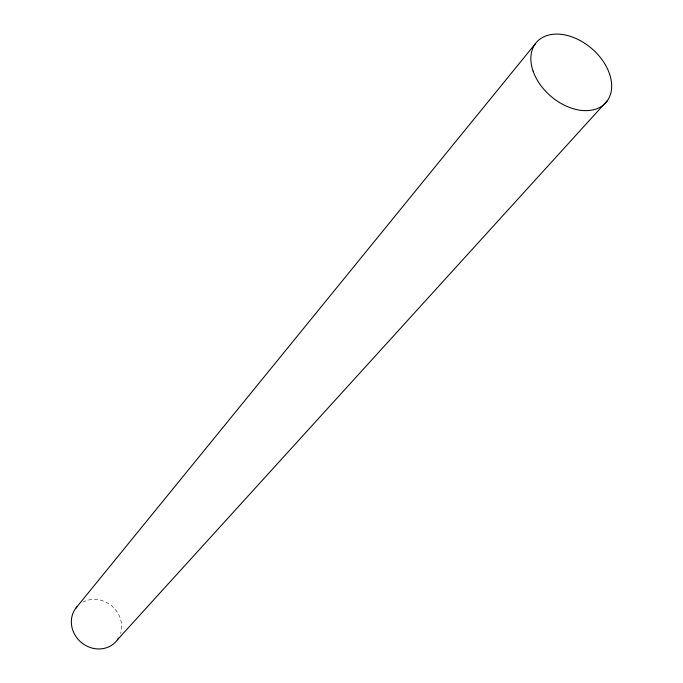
<?xml version="1.0" encoding="UTF-8"?>
<svg xmlns="http://www.w3.org/2000/svg" width="683" height="683" viewBox="0 0 683 683"><rect width="100%" height="100%" fill="white"/><g stroke="black" fill="none" stroke-linecap="round" stroke-linejoin="round"><path stroke-width="0.51" stroke-dasharray="3.42 2.56" d="M82.874 602.15A26.133 23.777 40.7 0 1 111.56 605.778A26.133 23.777 40.7 0 1 120.626 633.354"/><path stroke-width="1.02" d="M75.822 608.186L535.412 43.652M117.382 639.843L607.622 100.35M118.526 638.11A26.133 23.777 40.7 0 1 82.319 643.266A26.133 23.777 40.7 0 1 77.153 606.598M533.073 71.041A45.957 31.409 40.7 0 0 601.817 106.155A45.957 31.409 40.7 0 0 578.902 39.896A45.957 31.409 40.7 0 0 533.073 71.041"/></g></svg>
